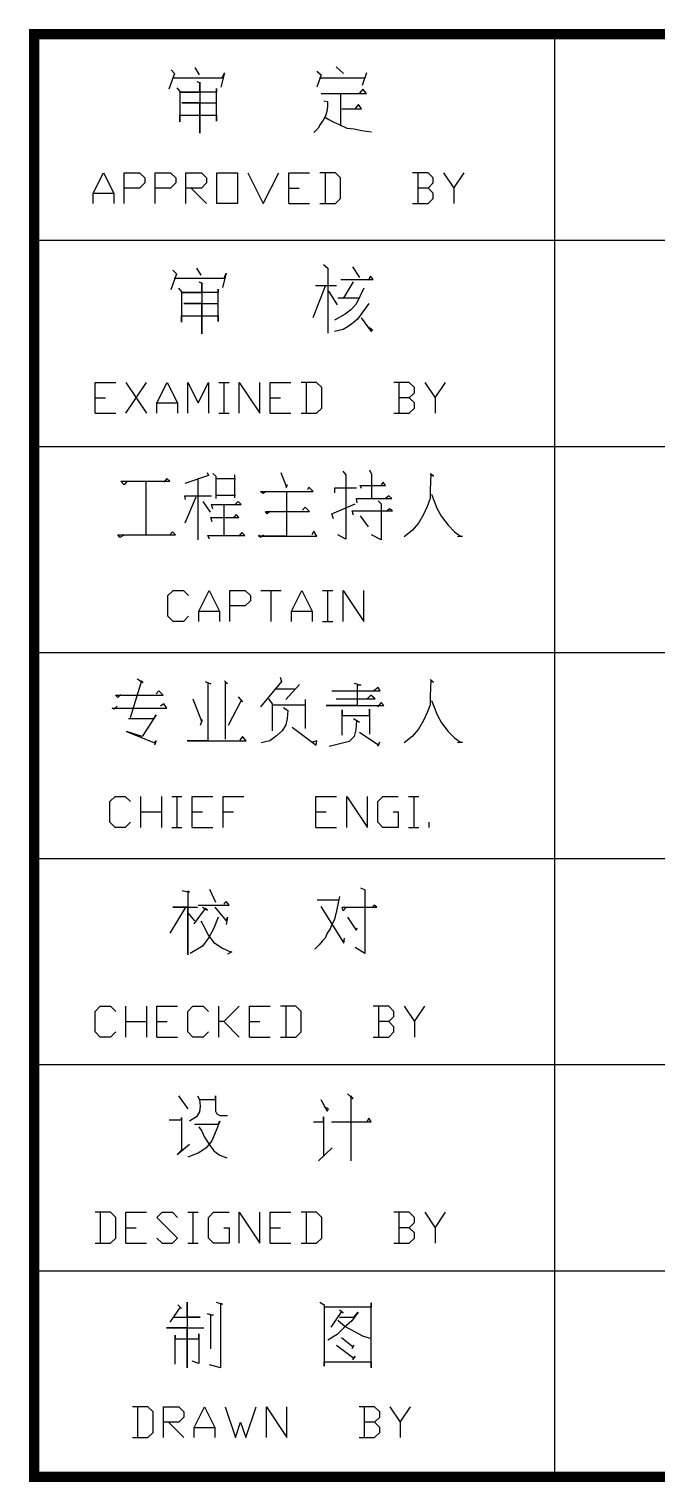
# Model space of a CAD drawing. Extents: x 2025205 to 2402328, y -557483 to 329036.
# Drawn here: x 2277090 to 2281661, y 77566 to 88141 of the extents above; entities that cross this region are included whole.
import ezdxf

# ---------------------------------------------------------------- set-up
doc = ezdxf.new("R2010")
doc.units = 0
doc.header["$LTSCALE"] = 1500
doc.header["$MEASUREMENT"] = 0
doc.layers.add('PUB_TITLE', color=4, linetype='Continuous')

msp = doc.modelspace()

# ---------------------------------------------------------------- linework, layer by layer
at = {"layer": 'PUB_TITLE'}
for p, q in [((2280916.1, 88103.5), (2280916.1, 77634.2)), ((2278149.7, 87818.2), (2278107.7, 87702.7)), ((2278123.5, 87844.5), (2278149.7, 87818.2)), ((2278134, 87786.7), (2278496.2, 87786.7)), ((2278296.7, 87860.2), (2278328.2, 87807.7)), ((2278512, 87823.5), (2278485.7, 87718.5)), ((2278496.2, 87786.7), (2278512, 87823.5)), ((2279184, 87834), (2279215.5, 87807.7)), ((2279215.5, 87807.7), (2279184, 87718.5)), ((2279205, 87786.7), (2279535.7, 87786.7)), ((2279325.7, 87865.5), (2279378.2, 87818.2)), ((2279546.2, 87823.5), (2279514.7, 87729)), ((2278165.5, 87713.2), (2278186.5, 87687)), ((2278186.5, 87687), (2278186.5, 87466.5)), ((2278191.7, 87681.7), (2278333.5, 87681.7)), ((2278454.2, 87681.7), (2278191.7, 87681.7)), ((2278312.5, 87760.5), (2278338.7, 87750)), ((2278333.5, 87750), (2278333.5, 87382.5)), ((2278333.5, 87681.7), (2278333.5, 87750)), ((2278454.2, 87708), (2278454.2, 87681.7)), ((2278454.2, 87471.7), (2278454.2, 87708)), ((2279215.5, 87671.2), (2279546.2, 87671.2)), ((2279520, 87702.7), (2279493.7, 87671.2)), ((2279546.2, 87671.2), (2279520, 87702.7)), ((2278202.2, 87603), (2278454.2, 87603)), ((2278333.5, 87603), (2278202.2, 87603)), ((2278333.5, 87382.5), (2278333.5, 87603)), ((2279236.5, 87618.7), (2279262.7, 87613.5)), ((2279262.7, 87576.7), (2279257.5, 87540)), ((2279262.7, 87613.5), (2279262.7, 87576.7)), ((2279357.2, 87666), (2279357.2, 87445.5)), ((2279488.5, 87592.5), (2279462.2, 87561)), ((2279509.5, 87561), (2279488.5, 87592.5)), ((2278186.5, 87513.7), (2278454.2, 87513.7)), ((2278186.5, 87466.5), (2278186.5, 87513.7)), ((2278454.2, 87513.7), (2278454.2, 87471.7)), ((2279231.2, 87477), (2279210.2, 87445.5)), ((2279247, 87508.5), (2279231.2, 87477)), ((2279257.5, 87540), (2279247, 87508.5)), ((2279247, 87498), (2279273.2, 87482.2)), ((2279273.2, 87482.2), (2279304.7, 87466.5)), ((2279304.7, 87466.5), (2279346.7, 87445.5)), ((2279367.7, 87561), (2279509.5, 87561)), ((2279194.5, 87419.2), (2279163, 87387.7)), ((2279210.2, 87445.5), (2279194.5, 87419.2)), ((2279346.7, 87445.5), (2279404.5, 87419.2)), ((2279404.5, 87419.2), (2279457, 87414)), ((2279457, 87414), (2279509.5, 87403.5)), ((2279509.5, 87403.5), (2279583, 87393)), ((2277557.3, 86945.6), (2277632.3, 87095.6)), ((2277632.3, 87095.6), (2277707.3, 86945.6)), ((2277782.3, 87095.6), (2277894.8, 87095.6)), ((2277782.3, 86870.6), (2277782.3, 87095.6)), ((2277894.8, 87095.6), (2277932.3, 87058.1)), ((2277932.3, 87058.1), (2277932.3, 87020.6)), ((2278007.3, 87095.6), (2278119.8, 87095.6)), ((2278007.3, 86870.6), (2278007.3, 87095.6)), ((2278119.8, 87095.6), (2278157.3, 87058.1)), ((2278157.3, 87058.1), (2278157.3, 87020.6)), ((2278232.3, 87095.6), (2278344.8, 87095.6)), ((2278232.3, 86870.6), (2278232.3, 87095.6)), ((2278344.8, 87095.6), (2278382.3, 87058.1)), ((2278382.3, 87058.1), (2278382.3, 87020.6)), ((2278457.3, 87095.6), (2278607.3, 87095.6)), ((2278457.3, 86870.6), (2278457.3, 87095.6)), ((2278607.3, 87095.6), (2278607.3, 86870.6)), ((2278682.3, 87095.6), (2278794.8, 86870.6)), ((2278794.8, 86870.6), (2278907.3, 87095.6)), ((2278982.3, 87095.6), (2279132.3, 87095.6)), ((2278982.3, 86870.6), (2278982.3, 87095.6)), ((2279319.8, 87095.6), (2279207.3, 87095.6)), ((2279244.8, 87095.6), (2279244.8, 86870.6)), ((2279357.3, 87058.1), (2279319.8, 87095.6)), ((2279357.3, 86908.1), (2279357.3, 87058.1)), ((2279994.8, 87095.6), (2279882.3, 87095.6)), ((2279919.8, 87095.6), (2279919.8, 86870.6)), ((2280032.3, 87058.1), (2279994.8, 87095.6)), ((2280032.3, 87020.6), (2280032.3, 87058.1)), ((2280107.3, 87095.6), (2280182.3, 86983.1)), ((2280182.3, 86983.1), (2280257.3, 87095.6)), ((2277557.3, 86945.6), (2277707.3, 86945.6)), ((2277557.3, 86870.6), (2277557.3, 86945.6)), ((2277707.3, 86945.6), (2277707.3, 86870.6)), ((2277894.8, 86983.1), (2277782.3, 86983.1)), ((2277932.3, 87020.6), (2277894.8, 86983.1)), ((2278119.8, 86983.1), (2278007.3, 86983.1)), ((2278157.3, 87020.6), (2278119.8, 86983.1)), ((2278344.8, 86983.1), (2278232.3, 86983.1)), ((2278269.8, 86983.1), (2278382.3, 86870.6)), ((2278382.3, 87020.6), (2278344.8, 86983.1)), ((2278982.3, 86983.1), (2279057.3, 86983.1)), ((2279994.8, 86983.1), (2279919.8, 86983.1)), ((2279994.8, 86983.1), (2280032.3, 87020.6)), ((2280032.3, 86945.6), (2279994.8, 86983.1)), ((2280032.3, 86908.1), (2280032.3, 86945.6)), ((2280182.3, 86983.1), (2280182.3, 86870.6)), ((2278607.3, 86870.6), (2278457.3, 86870.6)), ((2278982.3, 86870.6), (2279132.3, 86870.6)), ((2279207.3, 86870.6), (2279319.8, 86870.6)), ((2279319.8, 86870.6), (2279357.3, 86908.1)), ((2279882.3, 86870.6), (2279994.8, 86870.6)), ((2279994.8, 86870.6), (2280032.3, 86908.1)), ((2277127.3, 86603.5), (2287627.3, 86603.5)), ((2278310, 86401), (2278341.5, 86348.5)), ((2279234, 86427.3), (2279265.5, 86401)), ((2279265.5, 86401), (2279265.5, 85928.5)), ((2279444, 86411.5), (2279496.5, 86332.8)), ((2278163, 86359), (2278121, 86243.5)), ((2278136.7, 86385.3), (2278163, 86359)), ((2278147.2, 86327.5), (2278509.5, 86327.5)), ((2278325.7, 86301.3), (2278352, 86290.8)), ((2278525.2, 86364.3), (2278499, 86259.3)), ((2278509.5, 86327.5), (2278525.2, 86364.3)), ((2279360, 86317), (2279596.2, 86317)), ((2279449.2, 86301.3), (2279375.7, 86180.5)), ((2279575.2, 86343.3), (2279559.5, 86311.8)), ((2279596.2, 86317), (2279575.2, 86343.3)), ((2278178.7, 86254), (2278199.7, 86227.8)), ((2278199.7, 86227.8), (2278199.7, 86007.3)), ((2278205, 86222.5), (2278346.7, 86222.5)), ((2278467.5, 86222.5), (2278205, 86222.5)), ((2278346.7, 86290.8), (2278346.7, 85923.3)), ((2278346.7, 86222.5), (2278346.7, 86290.8)), ((2278467.5, 86248.8), (2278467.5, 86222.5)), ((2278467.5, 86012.5), (2278467.5, 86248.8)), ((2279244.5, 86269.8), (2279155.2, 86038.8)), ((2279176.2, 86275), (2279328.5, 86275)), ((2279270.7, 86233), (2279333.7, 86133.3)), ((2279528, 86254), (2279470.2, 86138.5)), ((2278215.5, 86143.8), (2278467.5, 86143.8)), ((2278346.7, 86143.8), (2278215.5, 86143.8)), ((2278346.7, 85923.3), (2278346.7, 86143.8)), ((2279339, 86185.8), (2279491.2, 86185.8)), ((2279433.5, 86096.5), (2279391.5, 86065)), ((2279470.2, 86138.5), (2279433.5, 86096.5)), ((2279564.7, 86143.8), (2279480.7, 86028.3)), ((2278199.7, 86054.5), (2278467.5, 86054.5)), ((2278199.7, 86007.3), (2278199.7, 86054.5)), ((2278467.5, 86054.5), (2278467.5, 86012.5)), ((2279391.5, 86065), (2279312.7, 86023)), ((2279412.5, 85975.8), (2279375.7, 85954.8)), ((2279449.2, 86002), (2279412.5, 85975.8)), ((2279480.7, 86028.3), (2279449.2, 86002)), ((2279507, 86038.8), (2279580.5, 85939)), ((2279591, 85949.5), (2279554.2, 85975.8)), ((2279375.7, 85954.8), (2279312.7, 85939)), ((2279580.5, 85939), (2279591, 85949.5)), ((2277570.6, 85569.3), (2277720.6, 85569.3)), ((2277570.6, 85344.3), (2277570.6, 85569.3)), ((2277795.6, 85569.3), (2277945.6, 85344.3)), ((2277795.6, 85344.3), (2277945.6, 85569.3)), ((2278020.6, 85419.3), (2278095.6, 85569.3)), ((2278095.6, 85569.3), (2278170.6, 85419.3)), ((2278245.6, 85569.3), (2278320.6, 85419.3)), ((2278245.6, 85344.3), (2278245.6, 85569.3)), ((2278320.6, 85419.3), (2278395.6, 85569.3)), ((2278395.6, 85569.3), (2278395.6, 85344.3)), ((2278470.6, 85569.3), (2278545.6, 85569.3)), ((2278508.1, 85569.3), (2278508.1, 85344.3)), ((2278620.6, 85569.3), (2278770.6, 85344.3)), ((2278620.6, 85344.3), (2278620.6, 85569.3)), ((2278770.6, 85344.3), (2278770.6, 85569.3)), ((2278845.6, 85569.3), (2278995.6, 85569.3)), ((2278845.6, 85344.3), (2278845.6, 85569.3)), ((2279183.1, 85569.3), (2279070.6, 85569.3)), ((2279108.1, 85569.3), (2279108.1, 85344.3)), ((2279220.6, 85531.8), (2279183.1, 85569.3)), ((2279858.1, 85569.3), (2279745.6, 85569.3)), ((2279783.1, 85569.3), (2279783.1, 85344.3)), ((2279895.6, 85531.8), (2279858.1, 85569.3)), ((2279970.6, 85569.3), (2280045.6, 85456.8)), ((2280045.6, 85456.8), (2280120.6, 85569.3)), ((2277570.6, 85456.8), (2277645.6, 85456.8)), ((2278845.6, 85456.8), (2278920.6, 85456.8)), ((2279220.6, 85381.8), (2279220.6, 85531.8)), ((2279858.1, 85456.8), (2279783.1, 85456.8)), ((2279858.1, 85456.8), (2279895.6, 85494.3)), ((2279895.6, 85419.3), (2279858.1, 85456.8)), ((2279895.6, 85494.3), (2279895.6, 85531.8)), ((2280045.6, 85456.8), (2280045.6, 85344.3)), ((2277570.6, 85344.3), (2277720.6, 85344.3)), ((2278020.6, 85419.3), (2278170.6, 85419.3)), ((2278020.6, 85344.3), (2278020.6, 85419.3)), ((2278170.6, 85419.3), (2278170.6, 85344.3)), ((2278470.6, 85344.3), (2278545.6, 85344.3)), ((2278845.6, 85344.3), (2278995.6, 85344.3)), ((2279070.6, 85344.3), (2279183.1, 85344.3)), ((2279183.1, 85344.3), (2279220.6, 85381.8)), ((2279745.6, 85344.3), (2279858.1, 85344.3)), ((2279858.1, 85344.3), (2279895.6, 85381.8)), ((2279895.6, 85381.8), (2279895.6, 85419.3)), ((2277127.3, 85103.5), (2287627.3, 85103.5)), ((2279373.9, 84922.7), (2279394.9, 84896.5)), ((2279568.2, 84933.2), (2279583.9, 84901.7)), ((2277756.9, 84849.2), (2278113.9, 84849.2)), ((2277783.2, 84823), (2277756.9, 84849.2)), ((2277804.2, 84849.2), (2277783.2, 84823)), ((2277940.7, 84849.2), (2277940.7, 84460.7)), ((2277940.7, 84844), (2277940.7, 84460.7)), ((2278092.9, 84870.2), (2278071.9, 84844)), ((2278113.9, 84849.2), (2278092.9, 84870.2)), ((2278397.4, 84891.2), (2278224.2, 84833.5)), ((2278318.7, 84865), (2278318.7, 84424)), ((2278386.9, 84912.2), (2278397.4, 84891.2)), ((2278428.9, 84907), (2278449.9, 84886)), ((2278449.9, 84886), (2278449.9, 84723.2)), ((2278449.9, 84870.2), (2278591.7, 84870.2)), ((2278586.4, 84896.5), (2278586.4, 84728.5)), ((2278922.4, 84912.2), (2278964.4, 84807.2)), ((2278969.7, 84823), (2278959.2, 84802)), ((2278964.4, 84807.2), (2278969.7, 84823)), ((2279394.9, 84896.5), (2279394.9, 84429.2)), ((2279499.9, 84817.7), (2279683.7, 84817.7)), ((2279510.4, 84796.7), (2279499.9, 84817.7)), ((2279583.9, 84901.7), (2279583.9, 84723.2)), ((2279667.9, 84844), (2279652.2, 84823)), ((2279683.7, 84817.7), (2279667.9, 84844)), ((2280009.2, 84907), (2280035.4, 84886)), ((2280014.4, 84901.7), (2280009.2, 84786.2)), ((2280035.4, 84886), (2280014.4, 84901.7)), ((2278224.2, 84744.2), (2278418.4, 84744.2)), ((2278229.4, 84718), (2278224.2, 84744.2)), ((2278302.9, 84733.7), (2278224.2, 84544.7)), ((2278455.2, 84749.5), (2278591.7, 84749.5)), ((2278775.4, 84775.7), (2279158.7, 84775.7)), ((2278791.2, 84760), (2278775.4, 84775.7)), ((2278817.4, 84775.7), (2278791.2, 84760)), ((2278964.4, 84770.5), (2278964.4, 84450.2)), ((2279127.2, 84807.2), (2279116.7, 84786.2)), ((2279158.7, 84775.7), (2279127.2, 84807.2)), ((2279316.2, 84802), (2279473.7, 84802)), ((2279316.2, 84765.2), (2279316.2, 84802)), ((2279473.7, 84723.2), (2279730.9, 84723.2)), ((2279478.9, 84691.7), (2279473.7, 84723.2)), ((2279631.2, 84707.5), (2279652.2, 84686.5)), ((2279709.9, 84744.2), (2279683.7, 84723.2)), ((2279730.9, 84723.2), (2279709.9, 84744.2)), ((2280009.2, 84723.2), (2279988.2, 84665.5)), ((2280009.2, 84786.2), (2280009.2, 84723.2)), ((2280019.7, 84754.7), (2280035.4, 84718)), ((2280035.4, 84718), (2280061.7, 84649.7)), ((2278355.4, 84702.2), (2278407.9, 84623.5)), ((2278418.4, 84681.2), (2278633.7, 84681.2)), ((2278428.9, 84649.7), (2278418.4, 84681.2)), ((2278507.7, 84676), (2278507.7, 84455.5)), ((2278596.9, 84607.7), (2278575.9, 84581.5)), ((2278612.7, 84702.2), (2278586.4, 84676)), ((2278617.9, 84586.7), (2278596.9, 84607.7)), ((2278633.7, 84681.2), (2278612.7, 84702.2)), ((2278812.2, 84628.7), (2279132.4, 84628.7)), ((2278822.7, 84613), (2278812.2, 84628.7)), ((2278843.7, 84628.7), (2278822.7, 84613)), ((2279100.9, 84660.2), (2279079.9, 84639.2)), ((2279132.4, 84628.7), (2279100.9, 84660.2)), ((2279295.2, 84613), (2279463.2, 84686.5)), ((2279305.7, 84576.2), (2279295.2, 84613)), ((2279442.2, 84634), (2279736.2, 84634)), ((2279452.7, 84602.5), (2279442.2, 84634)), ((2279652.2, 84686.5), (2279652.2, 84424)), ((2279715.2, 84649.7), (2279688.9, 84628.7)), ((2279736.2, 84634), (2279715.2, 84649.7)), ((2279961.9, 84607.7), (2279925.2, 84544.7)), ((2279988.2, 84665.5), (2279961.9, 84607.7)), ((2280061.7, 84649.7), (2280093.2, 84592)), ((2278413.2, 84586.7), (2278617.9, 84586.7)), ((2278423.7, 84555.2), (2278413.2, 84586.7)), ((2279499.9, 84597.2), (2279557.7, 84518.5)), ((2279925.2, 84544.7), (2279877.9, 84492.2)), ((2280093.2, 84592), (2280140.4, 84529)), ((2280140.4, 84529), (2280187.7, 84481.7)), ((2277735.9, 84460.7), (2278155.9, 84460.7)), ((2277751.7, 84439.7), (2277735.9, 84460.7)), ((2277777.9, 84455.5), (2277751.7, 84439.7)), ((2278134.9, 84481.7), (2278113.9, 84460.7)), ((2278155.9, 84460.7), (2278134.9, 84481.7)), ((2278392.2, 84455.5), (2278659.9, 84455.5)), ((2278402.7, 84429.2), (2278392.2, 84455.5)), ((2278638.9, 84476.5), (2278617.9, 84450.2)), ((2278659.9, 84455.5), (2278638.9, 84476.5)), ((2278759.7, 84460.7), (2278775.4, 84439.7)), ((2278759.7, 84450.2), (2279184.9, 84450.2)), ((2278964.4, 84450.2), (2278759.7, 84450.2)), ((2278775.4, 84439.7), (2278796.4, 84460.7)), ((2279163.9, 84487), (2279148.2, 84460.7)), ((2279184.9, 84450.2), (2279163.9, 84487)), ((2279394.9, 84429.2), (2279337.2, 84460.7)), ((2279652.2, 84424), (2279583.9, 84460.7)), ((2279877.9, 84492.2), (2279820.2, 84445)), ((2280187.7, 84481.7), (2280229.7, 84450.2)), ((2280245.4, 84450.2), (2280208.7, 84445)), ((2280229.7, 84450.2), (2280245.4, 84450.2)), ((2278101.2, 84017.5), (2278138.7, 84055)), ((2278101.2, 83867.5), (2278101.2, 84017.5)), ((2278138.7, 84055), (2278213.7, 84055)), ((2278213.7, 84055), (2278251.2, 84017.5)), ((2278326.2, 83905), (2278401.2, 84055)), ((2278401.2, 84055), (2278476.2, 83905)), ((2278551.2, 84055), (2278663.7, 84055)), ((2278551.2, 83830), (2278551.2, 84055)), ((2278663.7, 84055), (2278701.2, 84017.5)), ((2278701.2, 83980), (2278663.7, 83942.5)), ((2278701.2, 84017.5), (2278701.2, 83980)), ((2278776.2, 84055), (2278926.2, 84055)), ((2278851.2, 84055), (2278851.2, 83830)), ((2279001.2, 83905), (2279076.2, 84055)), ((2279076.2, 84055), (2279151.2, 83905)), ((2279226.2, 84055), (2279301.2, 84055)), ((2279263.7, 84055), (2279263.7, 83830)), ((2279376.2, 84055), (2279526.2, 83830)), ((2279376.2, 83830), (2279376.2, 84055)), ((2279526.2, 83830), (2279526.2, 84055)), ((2278138.7, 83830), (2278101.2, 83867.5)), ((2278251.2, 83867.5), (2278213.7, 83830)), ((2278326.2, 83905), (2278476.2, 83905)), ((2278326.2, 83830), (2278326.2, 83905)), ((2278476.2, 83905), (2278476.2, 83830)), ((2278663.7, 83942.5), (2278551.2, 83942.5)), ((2279001.2, 83905), (2279151.2, 83905)), ((2279001.2, 83830), (2279001.2, 83905)), ((2279151.2, 83905), (2279151.2, 83830)), ((2278213.7, 83830), (2278138.7, 83830)), ((2279226.2, 83830), (2279301.2, 83830)), ((2277127.3, 83603.5), (2287627.3, 83603.5)), ((2277909.2, 83396.5), (2277825.2, 83128.7)), ((2277877.7, 83412.2), (2277919.7, 83386)), ((2277919.7, 83386), (2277909.2, 83396.5)), ((2278371.2, 83391.2), (2278413.2, 83375.5)), ((2278392.2, 83380.7), (2278392.2, 82960.7)), ((2278413.2, 83375.5), (2278392.2, 83380.7)), ((2278512.9, 83396.5), (2278533.9, 83375.5)), ((2278518.2, 83386), (2278518.2, 82971.2)), ((2278533.9, 83375.5), (2278518.2, 83386)), ((2278927.7, 83391.2), (2278775.4, 83207.5)), ((2278880.4, 83338.7), (2279022.2, 83338.7)), ((2278917.2, 83422.7), (2278927.7, 83391.2)), ((2279058.9, 83370.2), (2278959.2, 83260)), ((2279457.9, 83380.7), (2279505.2, 83365)), ((2279478.9, 83365), (2279478.9, 83218)), ((2279505.2, 83365), (2279478.9, 83365)), ((2279631.2, 83349.2), (2279599.7, 83323)), ((2279646.9, 83323), (2279631.2, 83349.2)), ((2280009.2, 83407), (2280035.4, 83386)), ((2280014.4, 83401.7), (2280009.2, 83286.2)), ((2280035.4, 83386), (2280014.4, 83401.7)), ((2277720.2, 83291.5), (2278066.7, 83291.5)), ((2277735.9, 83275.7), (2277720.2, 83291.5)), ((2277756.9, 83296.7), (2277735.9, 83275.7)), ((2278035.2, 83323), (2278014.2, 83302)), ((2278066.7, 83291.5), (2278035.2, 83323)), ((2278071.9, 83228.5), (2278045.7, 83212.7)), ((2278092.9, 83197), (2278071.9, 83228.5)), ((2278281.9, 83265.2), (2278344.9, 83102.5)), ((2278633.7, 83254.7), (2278539.2, 83071)), ((2278612.7, 83281), (2278644.2, 83244.2)), ((2278644.2, 83244.2), (2278633.7, 83254.7)), ((2278833.2, 83265.2), (2278859.4, 83228.5)), ((2278859.4, 83228.5), (2278859.4, 83034.2)), ((2279100.9, 83260), (2279100.9, 83050)), ((2279295.2, 83323), (2279646.9, 83323)), ((2279326.7, 83265.2), (2279610.2, 83265.2)), ((2279578.7, 83291.5), (2279552.4, 83265.2)), ((2279610.2, 83265.2), (2279578.7, 83291.5)), ((2279652.2, 83239), (2279625.9, 83207.5)), ((2279673.2, 83218), (2279652.2, 83239)), ((2280009.2, 83286.2), (2280009.2, 83223.2)), ((2280019.7, 83254.7), (2280035.4, 83218)), ((2277693.9, 83197), (2278092.9, 83197)), ((2277709.7, 83191.7), (2277693.9, 83197)), ((2277730.7, 83212.7), (2277709.7, 83191.7)), ((2277814.7, 83123.5), (2277998.4, 83123.5)), ((2278014.2, 83149.7), (2277914.4, 82992.2)), ((2277998.4, 83123.5), (2278014.2, 83149.7)), ((2278864.7, 83223.2), (2279100.9, 83223.2)), ((2278943.4, 83202.2), (2278974.9, 83181.2)), ((2278969.7, 83123.5), (2278959.2, 83076.2)), ((2278974.9, 83181.2), (2278969.7, 83123.5)), ((2279253.2, 83218), (2279673.2, 83218)), ((2279478.9, 83218), (2279253.2, 83218)), ((2279368.7, 83186.5), (2279368.7, 83144.5)), ((2279368.7, 83002.7), (2279368.7, 83186.5)), ((2279368.7, 83144.5), (2279568.2, 83144.5)), ((2279452.7, 83123.5), (2279494.7, 83097.2)), ((2279568.2, 83191.7), (2279568.2, 83008)), ((2279568.2, 83144.5), (2279568.2, 83191.7)), ((2279988.2, 83165.5), (2279961.9, 83107.7)), ((2280009.2, 83223.2), (2279988.2, 83165.5)), ((2280035.4, 83218), (2280061.7, 83149.7)), ((2280061.7, 83149.7), (2280093.2, 83092)), ((2277798.9, 83029), (2278003.7, 82945)), ((2277914.4, 82992.2), (2277798.9, 83029)), ((2278350.2, 83113), (2278334.4, 83071)), ((2278344.9, 83102.5), (2278350.2, 83113)), ((2278932.9, 83034.2), (2278890.9, 82997.5)), ((2278959.2, 83076.2), (2278932.9, 83034.2)), ((2279006.4, 83060.5), (2279179.7, 82929.2)), ((2279468.4, 83039.5), (2279457.9, 82992.2)), ((2279473.7, 83107.7), (2279468.4, 83039.5)), ((2279494.7, 83097.2), (2279473.7, 83107.7)), ((2279494.7, 83023.7), (2279636.4, 82929.2)), ((2279925.2, 83044.7), (2279877.9, 82992.2)), ((2279961.9, 83107.7), (2279925.2, 83044.7)), ((2280093.2, 83092), (2280140.4, 83029)), ((2280140.4, 83029), (2280187.7, 82981.7)), ((2278014.2, 82960.7), (2278003.7, 82929.2)), ((2278003.7, 82945), (2278014.2, 82960.7)), ((2278239.9, 82960.7), (2278670.4, 82960.7)), ((2278392.2, 82960.7), (2278239.9, 82960.7)), ((2278644.2, 82992.2), (2278623.2, 82966)), ((2278670.4, 82960.7), (2278644.2, 82992.2)), ((2278843.7, 82960.7), (2278780.7, 82945)), ((2278890.9, 82997.5), (2278843.7, 82960.7)), ((2279184.9, 82960.7), (2279153.4, 82950.2)), ((2279179.7, 82929.2), (2279184.9, 82960.7)), ((2279421.2, 82955.5), (2279274.2, 82918.7)), ((2279457.9, 82992.2), (2279421.2, 82955.5)), ((2279641.7, 82950.2), (2279625.9, 82918.7)), ((2279636.4, 82929.2), (2279641.7, 82950.2)), ((2279877.9, 82992.2), (2279820.2, 82945)), ((2280187.7, 82981.7), (2280229.7, 82950.2)), ((2280245.4, 82950.2), (2280208.7, 82945)), ((2280229.7, 82950.2), (2280245.4, 82950.2)), ((2277678.2, 82517.5), (2277715.7, 82555)), ((2277678.2, 82367.5), (2277678.2, 82517.5)), ((2277715.7, 82555), (2277790.7, 82555)), ((2277790.7, 82555), (2277828.2, 82517.5)), ((2277903.2, 82330), (2277903.2, 82555)), ((2278053.2, 82555), (2278053.2, 82330)), ((2278128.2, 82555), (2278203.2, 82555)), ((2278165.7, 82555), (2278165.7, 82330)), ((2278278.2, 82555), (2278428.2, 82555)), ((2278278.2, 82330), (2278278.2, 82555)), ((2278503.2, 82555), (2278653.2, 82555)), ((2278503.2, 82330), (2278503.2, 82555)), ((2279178.2, 82555), (2279328.2, 82555)), ((2279178.2, 82330), (2279178.2, 82555)), ((2279403.2, 82555), (2279553.2, 82330)), ((2279403.2, 82330), (2279403.2, 82555)), ((2279553.2, 82330), (2279553.2, 82555)), ((2279628.2, 82517.5), (2279665.7, 82555)), ((2279628.2, 82367.5), (2279628.2, 82517.5)), ((2279665.7, 82555), (2279778.2, 82555)), ((2279853.2, 82555), (2279928.2, 82555)), ((2279890.7, 82555), (2279890.7, 82330)), ((2277903.2, 82442.5), (2278053.2, 82442.5)), ((2278278.2, 82442.5), (2278353.2, 82442.5)), ((2278503.2, 82442.5), (2278578.2, 82442.5)), ((2279178.2, 82442.5), (2279253.2, 82442.5)), ((2279740.7, 82442.5), (2279778.2, 82442.5)), ((2279778.2, 82442.5), (2279778.2, 82330)), ((2277715.7, 82330), (2277678.2, 82367.5)), ((2277790.7, 82330), (2277715.7, 82330)), ((2277828.2, 82367.5), (2277790.7, 82330)), ((2278128.2, 82330), (2278203.2, 82330)), ((2278278.2, 82330), (2278428.2, 82330)), ((2279178.2, 82330), (2279328.2, 82330)), ((2279665.7, 82330), (2279628.2, 82367.5)), ((2279778.2, 82330), (2279665.7, 82330)), ((2279853.2, 82330), (2279928.2, 82330)), ((2280003.2, 82330), (2280003.2, 82367.5)), ((2277127.3, 82103.5), (2287627.3, 82103.5)), ((2278205, 81870.2), (2278257.5, 81859.7)), ((2278247, 81865), (2278247, 81403)), ((2278257.5, 81859.7), (2278247, 81865)), ((2278404.5, 81880.7), (2278446.5, 81786.2)), ((2279501.7, 81891.2), (2279533.2, 81875.5)), ((2279533.2, 81875.5), (2279533.2, 81413.5)), ((2278136.7, 81749.5), (2278315.2, 81749.5)), ((2278247, 81749.5), (2278136.7, 81749.5)), ((2278247, 81403), (2278247, 81749.5)), ((2278320.5, 81765.2), (2278546.2, 81765.2)), ((2278352, 81749.5), (2278388.7, 81728.5)), ((2278441.2, 81749.5), (2278525.2, 81649.7)), ((2278525.2, 81791.5), (2278509.5, 81775.7)), ((2278509.5, 81775.7), (2278509.5, 81770.5)), ((2278546.2, 81765.2), (2278525.2, 81791.5)), ((2279186.7, 81802), (2279344.2, 81802)), ((2279213, 81754.7), (2279381, 81487)), ((2279349.5, 81828.2), (2279328.5, 81723.2)), ((2279370.5, 81749.5), (2279622.5, 81749.5)), ((2279375.7, 81723.2), (2279370.5, 81749.5)), ((2279601.5, 81765.2), (2279585.7, 81744.2)), ((2279622.5, 81749.5), (2279601.5, 81765.2)), ((2278226, 81744.2), (2278115.7, 81560.5)), ((2278247, 81707.5), (2278294.2, 81649.7)), ((2278373, 81739), (2278289, 81628.7)), ((2278341.5, 81649.7), (2278367.7, 81602.5)), ((2278388.7, 81728.5), (2278373, 81739)), ((2278467.5, 81676), (2278436, 81597.2)), ((2278535.7, 81676), (2278525.2, 81623.5)), ((2278525.2, 81649.7), (2278535.7, 81676)), ((2279312.7, 81660.2), (2279297, 81628.7)), ((2279318, 81681.2), (2279312.7, 81660.2)), ((2279328.5, 81723.2), (2279318, 81681.2)), ((2279396.7, 81744.2), (2279375.7, 81723.2)), ((2279407.2, 81676), (2279470.2, 81581.5)), ((2278367.7, 81602.5), (2278394, 81544.7)), ((2278394, 81544.7), (2278436, 81492.2)), ((2278436, 81597.2), (2278399.2, 81529)), ((2279260.2, 81560.5), (2279244.5, 81523.7)), ((2279281.2, 81592), (2279260.2, 81560.5)), ((2279297, 81628.7), (2279281.2, 81592)), ((2279470.2, 81581.5), (2279480.7, 81597.2)), ((2278352, 81466), (2278262.7, 81413.5)), ((2278399.2, 81529), (2278352, 81466)), ((2278436, 81492.2), (2278499, 81450.2)), ((2278499, 81450.2), (2278556.7, 81424)), ((2279202.5, 81476.5), (2279171, 81445)), ((2279223.5, 81502.7), (2279202.5, 81476.5)), ((2279244.5, 81523.7), (2279223.5, 81502.7)), ((2279381, 81487), (2279386.2, 81523.7)), ((2279533.2, 81413.5), (2279465, 81455.5)), ((2278567.2, 81424), (2278535.7, 81408.2)), ((2278556.7, 81424), (2278567.2, 81424)), ((2277570.6, 80991.2), (2277608.1, 81028.7)), ((2277608.1, 81028.7), (2277683.1, 81028.7)), ((2277683.1, 81028.7), (2277720.6, 80991.2)), ((2277795.6, 80803.7), (2277795.6, 81028.7)), ((2277945.6, 81028.7), (2277945.6, 80803.7)), ((2278020.6, 81028.7), (2278170.6, 81028.7)), ((2278020.6, 80803.7), (2278020.6, 81028.7)), ((2278245.6, 80991.2), (2278283.1, 81028.7)), ((2278283.1, 81028.7), (2278358.1, 81028.7)), ((2278358.1, 81028.7), (2278395.6, 80991.2)), ((2278470.6, 80803.7), (2278470.6, 81028.7)), ((2278620.6, 81028.7), (2278508.1, 80916.2)), ((2278695.6, 81028.7), (2278845.6, 81028.7)), ((2278695.6, 80803.7), (2278695.6, 81028.7)), ((2279033.1, 81028.7), (2278920.6, 81028.7)), ((2278958.1, 81028.7), (2278958.1, 80803.7)), ((2279070.6, 80991.2), (2279033.1, 81028.7)), ((2279708.1, 81028.7), (2279595.6, 81028.7)), ((2279633.1, 81028.7), (2279633.1, 80803.7)), ((2279745.6, 80991.2), (2279708.1, 81028.7)), ((2279820.6, 81028.7), (2279895.6, 80916.2)), ((2279895.6, 80916.2), (2279970.6, 81028.7)), ((2277570.6, 80841.2), (2277570.6, 80991.2)), ((2277795.6, 80916.2), (2277945.6, 80916.2)), ((2278020.6, 80916.2), (2278095.6, 80916.2)), ((2278245.6, 80841.2), (2278245.6, 80991.2)), ((2278508.1, 80916.2), (2278470.6, 80916.2)), ((2278508.1, 80916.2), (2278620.6, 80803.7)), ((2278695.6, 80916.2), (2278770.6, 80916.2)), ((2279070.6, 80841.2), (2279070.6, 80991.2)), ((2279708.1, 80916.2), (2279633.1, 80916.2)), ((2279708.1, 80916.2), (2279745.6, 80953.7)), ((2279745.6, 80878.7), (2279708.1, 80916.2)), ((2279745.6, 80953.7), (2279745.6, 80991.2)), ((2279895.6, 80916.2), (2279895.6, 80803.7)), ((2277608.1, 80803.7), (2277570.6, 80841.2)), ((2277683.1, 80803.7), (2277608.1, 80803.7)), ((2277720.6, 80841.2), (2277683.1, 80803.7)), ((2278020.6, 80803.7), (2278170.6, 80803.7)), ((2278283.1, 80803.7), (2278245.6, 80841.2)), ((2278358.1, 80803.7), (2278283.1, 80803.7)), ((2278395.6, 80841.2), (2278358.1, 80803.7)), ((2278695.6, 80803.7), (2278845.6, 80803.7)), ((2278920.6, 80803.7), (2279033.1, 80803.7)), ((2279033.1, 80803.7), (2279070.6, 80841.2)), ((2279595.6, 80803.7), (2279708.1, 80803.7)), ((2279708.1, 80803.7), (2279745.6, 80841.2)), ((2279745.6, 80841.2), (2279745.6, 80878.7)), ((2277127.3, 80603.5), (2287627.3, 80603.5)), ((2278178.7, 80375.5), (2278247, 80281)), ((2278315.2, 80375.5), (2278331, 80349.2)), ((2278446.5, 80375.5), (2278446.5, 80265.2)), ((2278446.5, 80349.2), (2278446.5, 80375.5)), ((2279407.2, 80391.2), (2279449.2, 80354.5)), ((2279433.5, 80375.5), (2279433.5, 79903)), ((2279449.2, 80354.5), (2279433.5, 80375.5)), ((2278331, 80349.2), (2278336.2, 80302)), ((2278336.2, 80302), (2278331, 80260)), ((2278336.2, 80349.2), (2278446.5, 80349.2)), ((2278446.5, 80265.2), (2278457, 80244.2)), ((2279213, 80349.2), (2279260.2, 80265.2)), ((2279270.7, 80281), (2279239.2, 80296.7)), ((2279260.2, 80265.2), (2279270.7, 80281)), ((2278110.5, 80202.2), (2278199.7, 80202.2)), ((2278199.7, 80218), (2278199.7, 79981.7)), ((2278199.7, 80202.2), (2278199.7, 80218)), ((2278310, 80223.2), (2278257.5, 80191.7)), ((2278294.2, 80170.7), (2278467.5, 80170.7)), ((2278331, 80260), (2278310, 80223.2)), ((2278478, 80191.7), (2278451.7, 80123.5)), ((2278457, 80244.2), (2278478, 80233.7)), ((2278467.5, 80170.7), (2278478, 80191.7)), ((2278478, 80233.7), (2278535.7, 80233.7)), ((2279160.5, 80186.5), (2279234, 80186.5)), ((2279234, 80223.2), (2279234, 79934.5)), ((2279234, 80186.5), (2279234, 80223.2)), ((2279291.7, 80186.5), (2279580.5, 80186.5)), ((2279564.7, 80212.7), (2279549, 80186.5)), ((2279580.5, 80186.5), (2279564.7, 80212.7)), ((2278325.7, 80149.7), (2278346.7, 80118.2)), ((2278346.7, 80118.2), (2278367.7, 80076.2)), ((2278367.7, 80076.2), (2278404.5, 80018.5)), ((2278451.7, 80123.5), (2278420.2, 80050)), ((2278168.2, 79950.2), (2278257.5, 80023.7)), ((2278199.7, 79981.7), (2278168.2, 79950.2)), ((2278325.7, 79960.7), (2278247, 79929.2)), ((2278378.2, 79997.5), (2278325.7, 79960.7)), ((2278420.2, 80050), (2278378.2, 79997.5)), ((2278404.5, 80018.5), (2278436, 79976.5)), ((2278436, 79976.5), (2278478, 79945)), ((2279197.2, 79903), (2279297, 79997.5)), ((2278478, 79945), (2278530.5, 79924)), ((2277683.1, 79528.7), (2277570.6, 79528.7)), ((2277608.1, 79528.7), (2277608.1, 79303.7)), ((2277720.6, 79491.2), (2277683.1, 79528.7)), ((2277795.6, 79528.7), (2277945.6, 79528.7)), ((2277795.6, 79303.7), (2277795.6, 79528.7)), ((2278020.6, 79491.2), (2278058.1, 79528.7)), ((2278058.1, 79528.7), (2278133.1, 79528.7)), ((2278133.1, 79528.7), (2278170.6, 79491.2)), ((2278245.6, 79528.7), (2278320.6, 79528.7)), ((2278283.1, 79528.7), (2278283.1, 79303.7)), ((2278395.6, 79491.2), (2278433.1, 79528.7)), ((2278433.1, 79528.7), (2278545.6, 79528.7)), ((2278620.6, 79528.7), (2278770.6, 79303.7)), ((2278620.6, 79303.7), (2278620.6, 79528.7)), ((2278770.6, 79303.7), (2278770.6, 79528.7)), ((2278845.6, 79528.7), (2278995.6, 79528.7)), ((2278845.6, 79303.7), (2278845.6, 79528.7)), ((2279183.1, 79528.7), (2279070.6, 79528.7)), ((2279108.1, 79528.7), (2279108.1, 79303.7)), ((2279220.6, 79491.2), (2279183.1, 79528.7)), ((2279858.1, 79528.7), (2279745.6, 79528.7)), ((2279783.1, 79528.7), (2279783.1, 79303.7)), ((2279895.6, 79491.2), (2279858.1, 79528.7)), ((2279970.6, 79528.7), (2280045.6, 79416.2)), ((2280045.6, 79416.2), (2280120.6, 79528.7)), ((2277720.6, 79341.2), (2277720.6, 79491.2)), ((2278170.6, 79341.2), (2278020.6, 79491.2)), ((2278395.6, 79341.2), (2278395.6, 79491.2)), ((2279220.6, 79341.2), (2279220.6, 79491.2)), ((2279858.1, 79416.2), (2279895.6, 79453.7)), ((2279895.6, 79453.7), (2279895.6, 79491.2)), ((2277683.1, 79303.7), (2277720.6, 79341.2)), ((2277795.6, 79416.2), (2277870.6, 79416.2)), ((2278020.6, 79341.2), (2278058.1, 79303.7)), ((2278133.1, 79303.7), (2278170.6, 79341.2)), ((2278433.1, 79303.7), (2278395.6, 79341.2)), ((2278508.1, 79416.2), (2278545.6, 79416.2)), ((2278545.6, 79416.2), (2278545.6, 79303.7)), ((2278845.6, 79416.2), (2278920.6, 79416.2)), ((2279183.1, 79303.7), (2279220.6, 79341.2)), ((2279858.1, 79416.2), (2279783.1, 79416.2)), ((2279895.6, 79378.7), (2279858.1, 79416.2)), ((2279858.1, 79303.7), (2279895.6, 79341.2)), ((2279895.6, 79341.2), (2279895.6, 79378.7)), ((2280045.6, 79416.2), (2280045.6, 79303.7)), ((2277570.6, 79303.7), (2277683.1, 79303.7)), ((2277795.6, 79303.7), (2277945.6, 79303.7)), ((2278058.1, 79303.7), (2278133.1, 79303.7)), ((2278245.6, 79303.7), (2278320.6, 79303.7)), ((2278545.6, 79303.7), (2278433.1, 79303.7)), ((2278845.6, 79303.7), (2278995.6, 79303.7)), ((2279070.6, 79303.7), (2279183.1, 79303.7)), ((2279745.6, 79303.7), (2279858.1, 79303.7)), ((2277127.3, 79103.5), (2287627.3, 79103.5)), ((2278189.2, 78838.7), (2278115.7, 78728.5)), ((2278173.5, 78854.5), (2278199.7, 78828.2)), ((2278199.7, 78828.2), (2278189.2, 78838.7)), ((2278241.7, 78875.5), (2278241.7, 78397.7)), ((2278241.7, 78765.2), (2278241.7, 78875.5)), ((2278383.5, 78791.5), (2278430.7, 78781)), ((2278451.7, 78875.5), (2278499, 78859.7)), ((2278483.2, 78865), (2278483.2, 78397.7)), ((2278499, 78859.7), (2278483.2, 78865)), ((2279207.7, 78875.5), (2279239.2, 78854.5)), ((2279239.2, 78854.5), (2279239.2, 78408.2)), ((2279580.5, 78838.7), (2279239.2, 78838.7)), ((2279365.2, 78807.2), (2279286.5, 78691.7)), ((2279349.5, 78817.7), (2279375.7, 78796.7)), ((2279375.7, 78796.7), (2279365.2, 78807.2)), ((2279486, 78802), (2279438.7, 78739)), ((2279454.5, 78765.2), (2279486, 78802)), ((2279580.5, 78870.2), (2279580.5, 78838.7)), ((2279580.5, 78397.7), (2279580.5, 78870.2)), ((2278089.5, 78686.5), (2278362.5, 78686.5)), ((2278241.7, 78686.5), (2278089.5, 78686.5)), ((2278147.2, 78765.2), (2278336.2, 78765.2)), ((2278336.2, 78765.2), (2278241.7, 78765.2)), ((2278241.7, 78397.7), (2278241.7, 78686.5)), ((2278409.7, 78781), (2278409.7, 78534.2)), ((2278430.7, 78781), (2278409.7, 78781)), ((2279381, 78686.5), (2279333.7, 78639.2)), ((2279339, 78744.2), (2279391.5, 78697)), ((2279349.5, 78765.2), (2279454.5, 78765.2)), ((2279438.7, 78739), (2279381, 78686.5)), ((2279391.5, 78697), (2279459.7, 78660.2)), ((2278152.5, 78634), (2278152.5, 78607.7)), ((2278152.5, 78424), (2278152.5, 78634)), ((2278152.5, 78607.7), (2278325.7, 78607.7)), ((2278325.7, 78644.5), (2278325.7, 78429.2)), ((2278325.7, 78607.7), (2278325.7, 78644.5)), ((2279333.7, 78639.2), (2279265.5, 78597.2)), ((2279365.2, 78618.2), (2279449.2, 78550)), ((2279459.7, 78660.2), (2279517.5, 78628.7)), ((2279517.5, 78628.7), (2279570, 78613)), ((2279328.5, 78560.5), (2279454.5, 78466)), ((2279454.5, 78560.5), (2279438.7, 78534.2)), ((2279465, 78481.7), (2279444, 78455.5)), ((2279449.2, 78550), (2279454.5, 78560.5)), ((2279454.5, 78466), (2279465, 78481.7)), ((2278325.7, 78429.2), (2278278.5, 78445)), ((2278483.2, 78397.7), (2278404.5, 78418.7)), ((2279239.2, 78439.7), (2279580.5, 78439.7)), ((2279239.2, 78408.2), (2279239.2, 78439.7)), ((2279580.5, 78439.7), (2279580.5, 78397.7)), ((2277955, 78113.4), (2277842.5, 78113.4)), ((2277880, 78113.4), (2277880, 77888.4)), ((2277992.5, 78075.9), (2277955, 78113.4)), ((2277992.5, 77925.9), (2277992.5, 78075.9)), ((2278067.5, 78113.4), (2278180, 78113.4)), ((2278067.5, 77888.4), (2278067.5, 78113.4)), ((2278180, 78113.4), (2278217.5, 78075.9)), ((2278217.5, 78075.9), (2278217.5, 78038.4)), ((2278292.5, 77963.4), (2278367.5, 78113.4)), ((2278367.5, 78113.4), (2278442.5, 77963.4)), ((2278517.5, 78113.4), (2278592.5, 77888.4)), ((2278667.5, 77888.4), (2278742.5, 78113.4)), ((2278817.5, 78113.4), (2278967.5, 77888.4)), ((2278817.5, 77888.4), (2278817.5, 78113.4)), ((2278967.5, 77888.4), (2278967.5, 78113.4)), ((2279605, 78113.4), (2279492.5, 78113.4)), ((2279530, 78113.4), (2279530, 77888.4)), ((2279642.5, 78075.9), (2279605, 78113.4)), ((2279642.5, 78038.4), (2279642.5, 78075.9)), ((2279717.5, 78113.4), (2279792.5, 78000.9)), ((2279792.5, 78000.9), (2279867.5, 78113.4)), ((2278180, 78000.9), (2278067.5, 78000.9)), ((2278105, 78000.9), (2278217.5, 77888.4)), ((2278217.5, 78038.4), (2278180, 78000.9)), ((2278292.5, 77963.4), (2278442.5, 77963.4)), ((2278292.5, 77888.4), (2278292.5, 77963.4)), ((2278442.5, 77963.4), (2278442.5, 77888.4)), ((2278592.5, 77888.4), (2278630, 78000.9)), ((2278630, 78000.9), (2278667.5, 77888.4)), ((2279605, 78000.9), (2279530, 78000.9)), ((2279605, 78000.9), (2279642.5, 78038.4)), ((2279642.5, 77963.4), (2279605, 78000.9)), ((2279642.5, 77925.9), (2279642.5, 77963.4)), ((2279792.5, 78000.9), (2279792.5, 77888.4)), ((2277842.5, 77888.4), (2277955, 77888.4)), ((2277955, 77888.4), (2277992.5, 77925.9)), ((2279492.5, 77888.4), (2279605, 77888.4)), ((2279605, 77888.4), (2279642.5, 77925.9))]:
    msp.add_line(p, q, dxfattribs=at)
at = {"layer": 'PUB_TITLE', "const_width": 75}
msp.add_lwpolyline([(2277127.3, 88103.5), (2287627.3, 88103.5), (2287627.3, 77603.5), (2277127.3, 77603.5)], close=True, dxfattribs=at)

doc.saveas('drawing.dxf')
